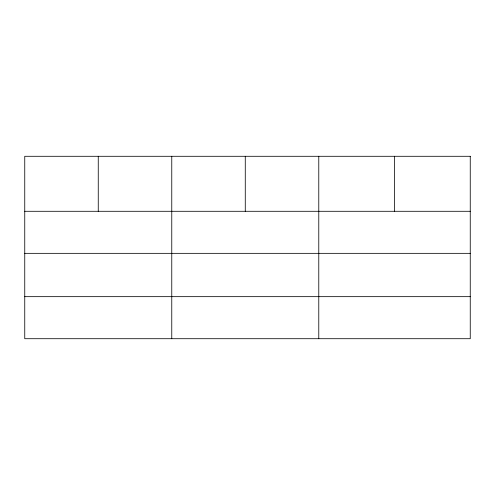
<?xml version="1.0" encoding="UTF-8"?>
<svg xmlns="http://www.w3.org/2000/svg" width="495" height="495" viewBox="0 0 495 495"><rect width="100%" height="100%" fill="white"/><g stroke="black" fill="none" stroke-linecap="round" stroke-linejoin="round"><path stroke-width="0.74" d="M24.75 211.291L470.25 211.291M24.75 253.341L470.25 253.341M24.75 296.66L470.25 296.66M394.515 156.29L394.515 211.291M318.78 156.29L318.78 338.71M245.273 156.29L245.273 211.291M171.765 156.29L171.765 338.71M98.258 156.29L98.258 211.291M470.25 156.29L24.75 156.29L24.75 338.71L470.25 338.71L470.25 156.29"/></g></svg>
